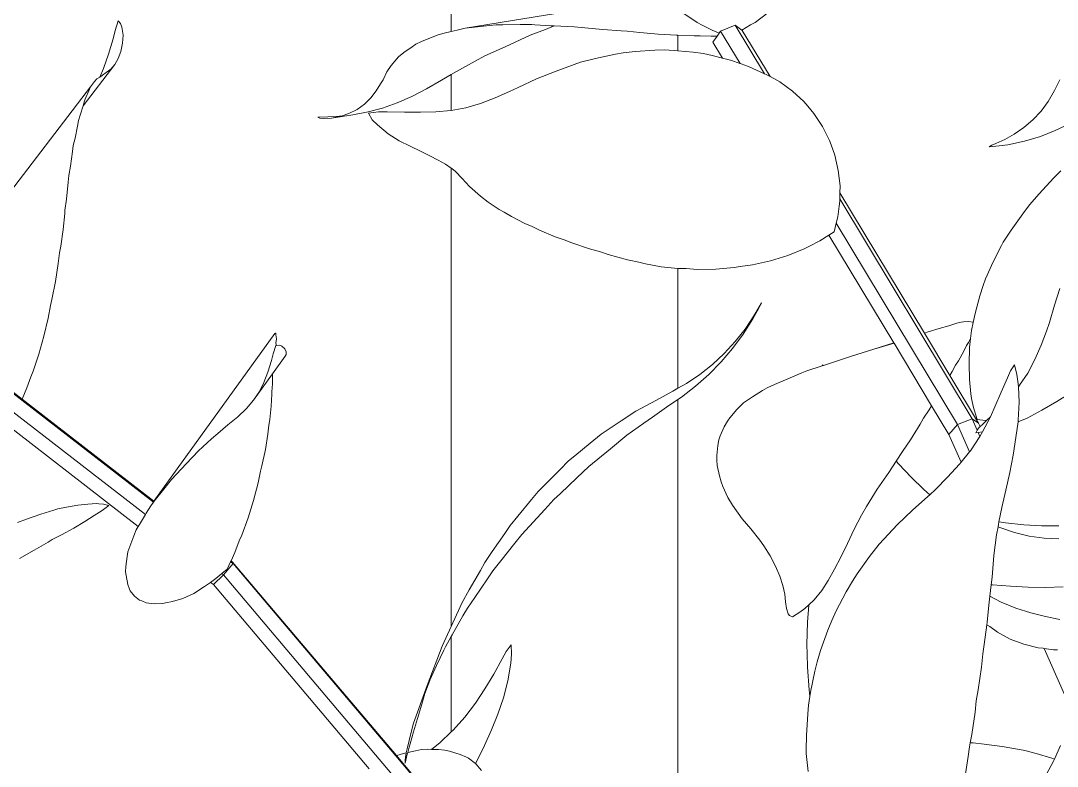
# Model space of a CAD drawing. Header units: metres. Extents: x 12.2 to 77.2, y 18.8 to 35.5.
# Drawn here: x 55.888 to 56.2367, y 30.1288 to 30.3797 of the extents above; entities that cross this region are included whole.
import ezdxf

# ---------------------------------------------------------------- set-up
doc = ezdxf.new("R2010")
doc.units = ezdxf.units.M
doc.layers.add('0inne_gulv', color=7, linetype='Continuous', lineweight=13)

# ---------------------------------------------------------------- blocks, each defined once
blk = doc.blocks.new('One bedroom house fr')
for p, q in [((1.03478, -2.09016), (1.03478, -2.05392)), ((1.03941, -2.08906), (1.10107, -2.07897)), ((1.11266, -2.08391), (1.11746, -2.08711)), ((1.13696, -2.0871), (1.14125, -2.08389)), ((0.92268, -2.08663), (0.92168, -2.08984)), ((0.92268, -2.08663), (0.92349, -2.08745)), ((0.92396, -2.08873), (0.92349, -2.08745)), ((1.04667, -2.08828), (1.04154, -2.08883)), ((1.04993, -2.08791), (1.04667, -2.08828)), ((1.05213, -2.08792), (1.04993, -2.08791)), ((1.05213, -2.08792), (1.05793, -2.08788)), ((1.06184, -2.08782), (1.05793, -2.08788)), ((1.06288, -2.0879), (1.06184, -2.08782)), ((1.06823, -2.08825), (1.06288, -2.0879)), ((1.06941, -2.08831), (1.06644, -2.08948)), ((1.06823, -2.08825), (1.06941, -2.08831)), ((1.06941, -2.08831), (1.07385, -2.08852)), ((1.07617, -2.08859), (1.07385, -2.08852)), ((1.07973, -2.08898), (1.07617, -2.08859)), ((1.11746, -2.08711), (1.11916, -2.088)), ((1.11916, -2.088), (1.12252, -2.08976)), ((1.13032, -2.08804), (1.12539, -2.09004)), ((1.14017, -2.10441), (1.13032, -2.08804)), ((1.13254, -2.08971), (1.13032, -2.08804)), ((1.13254, -2.08971), (1.1354, -2.08799)), ((1.13696, -2.0871), (1.1354, -2.08799)), ((0.92102, -2.0926), (0.92168, -2.08984)), ((0.92396, -2.08873), (0.92437, -2.09144)), ((0.92423, -2.09416), (0.92437, -2.09144)), ((1.02479, -2.09359), (1.02839, -2.09205)), ((1.02839, -2.09205), (1.03035, -2.09125)), ((1.03035, -2.09125), (1.03239, -2.09074)), ((1.03239, -2.09074), (1.03478, -2.09016)), ((1.03478, -2.09016), (1.03678, -2.08968)), ((1.03678, -2.08968), (1.03941, -2.08906)), ((1.04154, -2.08883), (1.03941, -2.08906)), ((1.06137, -2.09142), (1.05287, -2.09537)), ((1.06644, -2.08948), (1.06137, -2.09142)), ((1.07973, -2.08898), (1.0858, -2.08952)), ((1.09197, -2.08995), (1.0858, -2.08952)), ((1.09197, -2.08995), (1.09397, -2.09004)), ((1.0982, -2.09052), (1.09397, -2.09004)), ((1.10442, -2.09105), (1.0982, -2.09052)), ((1.10442, -2.09105), (1.11054, -2.09142)), ((1.11098, -2.09143), (1.11054, -2.09142)), ((1.11098, -2.09143), (1.11098, -2.09664)), ((1.1165, -2.09161), (1.11098, -2.09143)), ((1.1165, -2.09161), (1.11846, -2.09162)), ((1.12226, -2.09179), (1.11846, -2.09162)), ((1.12418, -2.09179), (1.12226, -2.09179)), ((1.12493, -2.0907), (1.12252, -2.08976)), ((1.12418, -2.09179), (1.12281, -2.0938)), ((1.12493, -2.0907), (1.12418, -2.09179)), ((1.12539, -2.09004), (1.12493, -2.0907)), ((1.13193, -2.10091), (1.12539, -2.09004)), ((1.13268, -2.08981), (1.13254, -2.08971)), ((1.13268, -2.08981), (1.14202, -2.10535)), ((0.92102, -2.0926), (0.91949, -2.09785)), ((0.9236, -2.09688), (0.92423, -2.09416)), ((1.01884, -2.09726), (1.0216, -2.09529)), ((1.02286, -2.09446), (1.0216, -2.09529)), ((1.02479, -2.09359), (1.02286, -2.09446)), ((1.05287, -2.09537), (1.04608, -2.09841)), ((1.12603, -2.09916), (1.12281, -2.0938)), ((0.91779, -2.10261), (0.91949, -2.09785)), ((0.92269, -2.09928), (0.9236, -2.09688)), ((1.01461, -2.10163), (1.01707, -2.09866)), ((1.01707, -2.09866), (1.01884, -2.09726)), ((1.03961, -2.10191), (1.04608, -2.09841)), ((1.08334, -2.09924), (1.08999, -2.09778)), ((1.09261, -2.09732), (1.08999, -2.09778)), ((1.09663, -2.09688), (1.09261, -2.09732)), ((1.09663, -2.09688), (1.10321, -2.09644)), ((1.10321, -2.09644), (1.1064, -2.09638)), ((1.1064, -2.09638), (1.10974, -2.09652)), ((1.10974, -2.09652), (1.11098, -2.09664)), ((1.11098, -2.09664), (1.11618, -2.09713)), ((1.11618, -2.09713), (1.11966, -2.09763)), ((1.12251, -2.09822), (1.11966, -2.09763)), ((1.12603, -2.09916), (1.12251, -2.09822)), ((0.92156, -2.10128), (0.91092, -2.11519)), ((0.91654, -2.10549), (0.91779, -2.10261)), ((0.92156, -2.10128), (0.92025, -2.10284)), ((0.92269, -2.09928), (0.92156, -2.10128)), ((1.01315, -2.1038), (1.01461, -2.10163)), ((1.03649, -2.10364), (1.03961, -2.10191)), ((1.07002, -2.10351), (1.0783, -2.10054)), ((1.0783, -2.10054), (1.08334, -2.09924)), ((1.12872, -2.09987), (1.12603, -2.09916)), ((1.13193, -2.10091), (1.12872, -2.09987)), ((1.13232, -2.10103), (1.13193, -2.10091)), ((1.13478, -2.10198), (1.13232, -2.10103)), ((1.13478, -2.10198), (1.14017, -2.10441)), ((0.91553, -2.10606), (0.91478, -2.10701)), ((0.91654, -2.10549), (0.91553, -2.10606)), ((0.91674, -2.10538), (0.91654, -2.10549)), ((0.91744, -2.10492), (0.91674, -2.10538)), ((0.91873, -2.10399), (0.91744, -2.10492)), ((0.91873, -2.10399), (0.92025, -2.10284)), ((1.01181, -2.10646), (1.01315, -2.1038)), ((1.03478, -2.10462), (1.03147, -2.10651)), ((1.03649, -2.10364), (1.03478, -2.10462)), ((1.03478, -2.11675), (1.03478, -2.10462)), ((1.06349, -2.10615), (1.07002, -2.10351)), ((1.14017, -2.10441), (1.14069, -2.10465)), ((1.14202, -2.10535), (1.14069, -2.10465)), ((1.1443, -2.10656), (1.14202, -2.10535)), ((0.91343, -2.10875), (0.88329, -2.14828)), ((0.91343, -2.10875), (0.91286, -2.11018)), ((0.91478, -2.10701), (0.91343, -2.10875)), ((1.00949, -2.1101), (1.01101, -2.10781)), ((1.01101, -2.10781), (1.01181, -2.10646)), ((1.02147, -2.11206), (1.02646, -2.10949)), ((1.02646, -2.10949), (1.03147, -2.10651)), ((1.05434, -2.11041), (1.05733, -2.10907)), ((1.05733, -2.10907), (1.06349, -2.10615)), ((1.14528, -2.10714), (1.1443, -2.10656)), ((1.14956, -2.11028), (1.14528, -2.10714)), ((1.23948, -2.10648), (1.23766, -2.11001)), ((0.91135, -2.11348), (0.91185, -2.11244)), ((0.91286, -2.11018), (0.91185, -2.11244)), ((1.00558, -2.11466), (1.0077, -2.11255)), ((1.00949, -2.1101), (1.0077, -2.11255)), ((1.01654, -2.11422), (1.02147, -2.11206)), ((1.04949, -2.11245), (1.04462, -2.11438)), ((1.04949, -2.11245), (1.05434, -2.11041)), ((1.14956, -2.11028), (1.15337, -2.11378)), ((1.23559, -2.11368), (1.23766, -2.11001)), ((0.91092, -2.11519), (0.90997, -2.11838)), ((0.91092, -2.11519), (0.91135, -2.11348)), ((1.00311, -2.11641), (1.00033, -2.1178)), ((1.00311, -2.11641), (1.00558, -2.11466)), ((1.01167, -2.11595), (1.00682, -2.11726)), ((1.01167, -2.11595), (1.01654, -2.11422)), ((1.03478, -2.11675), (1.03965, -2.11583)), ((1.03965, -2.11583), (1.04462, -2.11438)), ((1.15468, -2.1153), (1.15337, -2.11378)), ((1.15675, -2.11779), (1.15468, -2.1153)), ((1.23318, -2.117), (1.23559, -2.11368)), ((0.90997, -2.11838), (0.9094, -2.12012)), ((0.98992, -2.11903), (0.99328, -2.11886)), ((0.98992, -2.11903), (0.99061, -2.11929)), ((0.9918, -2.11947), (0.99061, -2.11929)), ((0.9918, -2.11947), (0.99449, -2.11937)), ((0.99614, -2.11876), (0.99328, -2.11886)), ((0.99449, -2.11937), (1.00167, -2.11819)), ((0.99735, -2.11881), (0.99449, -2.11937)), ((0.99614, -2.11876), (0.99808, -2.11856)), ((0.99808, -2.11856), (0.99735, -2.11881)), ((1.00033, -2.1178), (0.99808, -2.11856)), ((1.00682, -2.11726), (1.00167, -2.11819)), ((1.00689, -2.11771), (1.01025, -2.11721)), ((1.00689, -2.11771), (1.00822, -2.11992)), ((1.00994, -2.12163), (1.00822, -2.11992)), ((1.01323, -2.11723), (1.01025, -2.11721)), ((1.01323, -2.11723), (1.01903, -2.11727)), ((1.02445, -2.11729), (1.01903, -2.11727)), ((1.02958, -2.11724), (1.02445, -2.11729)), ((1.03463, -2.11678), (1.02958, -2.11724)), ((1.03463, -2.11678), (1.03478, -2.11675)), ((1.15675, -2.11779), (1.15965, -2.12218)), ((1.22738, -2.12251), (1.23043, -2.11995)), ((1.23043, -2.11995), (1.23318, -2.117)), ((0.90907, -2.12202), (0.90822, -2.1261)), ((0.9094, -2.12012), (0.90907, -2.12202)), ((1.00994, -2.12163), (1.01358, -2.12457)), ((1.16197, -2.1268), (1.15965, -2.12218)), ((1.22738, -2.12251), (1.22411, -2.12468)), ((1.23797, -2.12349), (1.23296, -2.1255)), ((1.24297, -2.12111), (1.23797, -2.12349)), ((0.90822, -2.1261), (0.90763, -2.12854)), ((1.01726, -2.12691), (1.01358, -2.12457)), ((1.02097, -2.12876), (1.01726, -2.12691)), ((1.16197, -2.1268), (1.16253, -2.12834)), ((1.21794, -2.1279), (1.22096, -2.12648)), ((1.22411, -2.12468), (1.22096, -2.12648)), ((1.23296, -2.1255), (1.22766, -2.1271)), ((0.90739, -2.1306), (0.90763, -2.12854)), ((1.02097, -2.12876), (1.02443, -2.13042)), ((1.02443, -2.13042), (1.02757, -2.13197)), ((1.16377, -2.13176), (1.16253, -2.12834)), ((1.21568, -2.12896), (1.21658, -2.12841)), ((1.21568, -2.12896), (1.21907, -2.12864)), ((1.21794, -2.1279), (1.21658, -2.12841)), ((1.22199, -2.12828), (1.21907, -2.12864)), ((1.22199, -2.12828), (1.22766, -2.1271)), ((0.90665, -2.13553), (0.90739, -2.1306)), ((1.02757, -2.13197), (1.03036, -2.13343)), ((1.03036, -2.13343), (1.0328, -2.13477)), ((1.16498, -2.13691), (1.16377, -2.13176)), ((0.90609, -2.13865), (0.90665, -2.13553)), ((1.03478, -2.13614), (1.0328, -2.13477)), ((1.03478, -2.29033), (1.03478, -2.13614)), ((1.03499, -2.13628), (1.03478, -2.13614)), ((1.03499, -2.13628), (1.03622, -2.1373)), ((1.03622, -2.1373), (1.03847, -2.1396)), ((1.16498, -2.13691), (1.16556, -2.14209)), ((1.23749, -2.1394), (1.23981, -2.13703)), ((0.90592, -2.14083), (0.90532, -2.14655)), ((0.90592, -2.14083), (0.90609, -2.13865)), ((1.04095, -2.14238), (1.03847, -2.1396)), ((1.23749, -2.1394), (1.23238, -2.14494)), ((1.04464, -2.14554), (1.04095, -2.14238)), ((1.1655, -2.14652), (1.16553, -2.14442)), ((1.16553, -2.14442), (1.16556, -2.14209)), ((1.16553, -2.14442), (1.19395, -2.19166)), ((0.90479, -2.15038), (0.90532, -2.14655)), ((1.04718, -2.14758), (1.04464, -2.14554)), ((1.0509, -2.15004), (1.04718, -2.14758)), ((1.16549, -2.14727), (1.16525, -2.149)), ((1.16549, -2.14727), (1.1655, -2.14652)), ((1.21003, -2.22054), (1.1655, -2.14652)), ((1.23238, -2.14494), (1.2294, -2.14836)), ((0.90422, -2.15678), (0.90474, -2.15143)), ((0.90474, -2.15143), (0.90479, -2.15038)), ((1.0509, -2.15004), (1.05252, -2.15091)), ((1.05252, -2.15091), (1.05504, -2.15247)), ((1.16483, -2.15248), (1.16525, -2.149)), ((1.22318, -2.15698), (1.22758, -2.15078)), ((1.22758, -2.15078), (1.2294, -2.14836)), ((1.05504, -2.15247), (1.05956, -2.1548)), ((1.06195, -2.15581), (1.05956, -2.1548)), ((1.16353, -2.15759), (1.16427, -2.15467)), ((1.16427, -2.15467), (1.16483, -2.15248)), ((1.20503, -2.22242), (1.16427, -2.15467)), ((0.90422, -2.15678), (0.90342, -2.16235)), ((1.06446, -2.15705), (1.06195, -2.15581)), ((1.06973, -2.15923), (1.06446, -2.15705)), ((1.16353, -2.15759), (1.16183, -2.15867)), ((1.22318, -2.15698), (1.22048, -2.16104)), ((0.93458, -2.24848), (0.82073, -2.16044)), ((1.0728, -2.16027), (1.06973, -2.15923)), ((1.07533, -2.1613), (1.0728, -2.16027)), ((1.07533, -2.1613), (1.08127, -2.1633)), ((1.15527, -2.16235), (1.15872, -2.16064)), ((1.16183, -2.15867), (1.15872, -2.16064)), ((1.18364, -2.19492), (1.16183, -2.15867)), ((1.22048, -2.16104), (1.21983, -2.16217)), ((0.81785, -2.1645), (0.93188, -2.25268)), ((0.90258, -2.16822), (0.90299, -2.16464)), ((0.90299, -2.16464), (0.90342, -2.16235)), ((1.08127, -2.1633), (1.08498, -2.16433)), ((1.08751, -2.16518), (1.08498, -2.16433)), ((1.09406, -2.167), (1.08751, -2.16518)), ((1.148, -2.16557), (1.15351, -2.16328)), ((1.15351, -2.16328), (1.15527, -2.16235)), ((1.21983, -2.16217), (1.21702, -2.16773)), ((0.90258, -2.16822), (0.90163, -2.17428)), ((1.09406, -2.167), (1.09839, -2.16794)), ((1.09839, -2.16794), (1.09956, -2.16826)), ((1.09956, -2.16826), (1.10539, -2.16933)), ((1.13195, -2.16923), (1.13615, -2.16869)), ((1.13615, -2.16869), (1.14219, -2.16738)), ((1.148, -2.16557), (1.14219, -2.16738)), ((1.21702, -2.16773), (1.21452, -2.17336)), ((1.10539, -2.16933), (1.11098, -2.16988)), ((1.11098, -2.16988), (1.11098, -2.21023)), ((1.11098, -2.16988), (1.11137, -2.16992)), ((1.11137, -2.16992), (1.11379, -2.16997)), ((1.11753, -2.17022), (1.11379, -2.16997)), ((1.11753, -2.17022), (1.12377, -2.17015)), ((1.12377, -2.17015), (1.12997, -2.16958)), ((1.12997, -2.16958), (1.13195, -2.16923)), ((0.9004, -2.18038), (0.90163, -2.17428)), ((1.21253, -2.17916), (1.21365, -2.1756)), ((1.21452, -2.17336), (1.21365, -2.1756)), ((1.21253, -2.17916), (1.21099, -2.18502)), ((1.23954, -2.17669), (1.23769, -2.18224)), ((0.89914, -2.18658), (0.89992, -2.18235)), ((0.9004, -2.18038), (0.89992, -2.18235)), ((1.13912, -2.18144), (1.13763, -2.18422)), ((1.13912, -2.18144), (1.13788, -2.18357)), ((1.23598, -2.18808), (1.23769, -2.18224)), ((1.1366, -2.18582), (1.1336, -2.19028)), ((1.1362, -2.18688), (1.13763, -2.18422)), ((1.1366, -2.18582), (1.13788, -2.18357)), ((1.21099, -2.18502), (1.21036, -2.18807)), ((0.89772, -2.19274), (0.89914, -2.18658)), ((1.1362, -2.18688), (1.13292, -2.19205)), ((1.19893, -2.19014), (1.20215, -2.18917)), ((1.20486, -2.18836), (1.20215, -2.18917)), ((1.20633, -2.18794), (1.20486, -2.18836)), ((1.20708, -2.18785), (1.20633, -2.18794)), ((1.20887, -2.18778), (1.20708, -2.18785)), ((1.21009, -2.18793), (1.20887, -2.18778)), ((1.21036, -2.18807), (1.2098, -2.19075)), ((1.21009, -2.18793), (1.21036, -2.18807)), ((1.235, -2.19096), (1.23598, -2.18808)), ((0.89772, -2.19274), (0.89602, -2.19874)), ((0.93476, -2.24822), (0.97547, -2.19177)), ((0.97564, -2.19169), (0.97547, -2.19177)), ((0.97564, -2.19169), (0.9758, -2.19184)), ((0.9758, -2.19184), (0.97572, -2.19221)), ((0.97572, -2.19221), (0.97594, -2.19357)), ((1.12938, -2.19685), (1.13292, -2.19205)), ((1.13026, -2.19451), (1.1336, -2.19028)), ((1.19524, -2.19126), (1.19395, -2.19166)), ((1.19395, -2.19166), (1.20251, -2.2059)), ((1.19893, -2.19014), (1.19524, -2.19126)), ((1.20954, -2.19255), (1.20945, -2.19348)), ((1.2098, -2.19075), (1.20954, -2.19255)), ((1.235, -2.19096), (1.23319, -2.1957)), ((0.89039, -2.21391), (0.86384, -2.19337)), ((0.97581, -2.19585), (0.97487, -2.19862)), ((0.97594, -2.19357), (0.9758, -2.19503)), ((0.97596, -2.19583), (0.9758, -2.19503)), ((0.97581, -2.19585), (0.97596, -2.19583)), ((0.97596, -2.19583), (0.97699, -2.19568)), ((0.97777, -2.19607), (0.97699, -2.19568)), ((0.97777, -2.19607), (0.97881, -2.19695)), ((1.12659, -2.19854), (1.13026, -2.19451)), ((1.17688, -2.19705), (1.18364, -2.19492)), ((1.18079, -2.19595), (1.17688, -2.19705)), ((1.18374, -2.19509), (1.18079, -2.19595)), ((1.18374, -2.19509), (1.18364, -2.19492)), ((1.19638, -2.2161), (1.18374, -2.19509)), ((1.2072, -2.19772), (1.20806, -2.19586)), ((1.20873, -2.19484), (1.20806, -2.19586)), ((1.20945, -2.19348), (1.20873, -2.19484)), ((1.20916, -2.19647), (1.20894, -2.20201)), ((1.20945, -2.19348), (1.20916, -2.19647)), ((1.23111, -2.20056), (1.23319, -2.1957)), ((0.89407, -2.20451), (0.89602, -2.19874)), ((0.97434, -2.20083), (0.97487, -2.19862)), ((0.97467, -2.20534), (0.97894, -2.19943)), ((0.97927, -2.1979), (0.97881, -2.19695)), ((0.97923, -2.19884), (0.97894, -2.19943)), ((0.97923, -2.19884), (0.97927, -2.1979)), ((1.12659, -2.19854), (1.12263, -2.20225)), ((1.12553, -2.20133), (1.12938, -2.19685)), ((1.16911, -2.19955), (1.15998, -2.20252)), ((1.17688, -2.19705), (1.16911, -2.19955)), ((1.20537, -2.20093), (1.2072, -2.19772)), ((0.97434, -2.20083), (0.97311, -2.20485)), ((1.12263, -2.20225), (1.1184, -2.2056)), ((1.12137, -2.20556), (1.12553, -2.20133)), ((1.15439, -2.20434), (1.15958, -2.20265)), ((1.15968, -2.20228), (1.15958, -2.20265)), ((1.15998, -2.20252), (1.15958, -2.20265)), ((1.15968, -2.20228), (1.15998, -2.20252)), ((1.2044, -2.20241), (1.20331, -2.20456)), ((1.20537, -2.20093), (1.2044, -2.20241)), ((1.20907, -2.20724), (1.20894, -2.20201)), ((1.22424, -2.20228), (1.22286, -2.20436)), ((1.22424, -2.20228), (1.22508, -2.20559)), ((1.2287, -2.20508), (1.23111, -2.20056)), ((0.89203, -2.21007), (0.89333, -2.20638)), ((0.89407, -2.20451), (0.89333, -2.20638)), ((0.9683, -2.21419), (0.97467, -2.20534)), ((0.97177, -2.2083), (0.97311, -2.20485)), ((0.97461, -2.20873), (0.97467, -2.20534)), ((1.1184, -2.2056), (1.11394, -2.20859)), ((1.12137, -2.20556), (1.11691, -2.20952)), ((1.14348, -2.20896), (1.14794, -2.20702)), ((1.15274, -2.20501), (1.14794, -2.20702)), ((1.15274, -2.20501), (1.15439, -2.20434)), ((1.20331, -2.20456), (1.20251, -2.2059)), ((1.20251, -2.2059), (1.21219, -2.22198)), ((1.22189, -2.20666), (1.21981, -2.21155)), ((1.22189, -2.20666), (1.22286, -2.20436)), ((1.22549, -2.20867), (1.22508, -2.20559)), ((1.22596, -2.20922), (1.2287, -2.20508)), ((0.89039, -2.21391), (0.89203, -2.21007)), ((0.97024, -2.2113), (0.97177, -2.2083)), ((0.97461, -2.20873), (0.9744, -2.21143)), ((1.11098, -2.21023), (1.10926, -2.21118)), ((1.11394, -2.20859), (1.11098, -2.21023)), ((1.11691, -2.20952), (1.11218, -2.21321)), ((1.14104, -2.21007), (1.1395, -2.21097)), ((1.14348, -2.20896), (1.14104, -2.21007)), ((1.20907, -2.20724), (1.20955, -2.2121)), ((1.22549, -2.20867), (1.22554, -2.20973)), ((1.22554, -2.20973), (1.22596, -2.20922)), ((1.22554, -2.20973), (1.22578, -2.21488)), ((0.93476, -2.24822), (0.89039, -2.21391)), ((0.9683, -2.21419), (0.96587, -2.21703)), ((0.9683, -2.21419), (0.97024, -2.2113)), ((0.97444, -2.2122), (0.97424, -2.21627)), ((0.9744, -2.21143), (0.97444, -2.2122)), ((1.10481, -2.21365), (1.10215, -2.21509)), ((1.10481, -2.21365), (1.10926, -2.21118)), ((1.1072, -2.2166), (1.11098, -2.21403)), ((1.11098, -2.21403), (1.11218, -2.21321)), ((1.11098, -2.21403), (1.11098, -2.37173)), ((1.13607, -2.21312), (1.13311, -2.21517)), ((1.13607, -2.21312), (1.1395, -2.21097)), ((1.20955, -2.2121), (1.20983, -2.21362)), ((1.20983, -2.21362), (1.21047, -2.21664)), ((1.21765, -2.21651), (1.21981, -2.21155)), ((1.23849, -2.21469), (1.24354, -2.21155)), ((0.96587, -2.21703), (0.96295, -2.21983)), ((0.97424, -2.21627), (0.97371, -2.22071)), ((1.10215, -2.21509), (1.09688, -2.21792)), ((1.1072, -2.2166), (1.10242, -2.21993)), ((1.12846, -2.22018), (1.13082, -2.21741)), ((1.1326, -2.21556), (1.13082, -2.21741)), ((1.13311, -2.21517), (1.1326, -2.21556)), ((1.19368, -2.22023), (1.19558, -2.21743)), ((1.19558, -2.21743), (1.19638, -2.2161)), ((1.20219, -2.22575), (1.19638, -2.2161)), ((1.21174, -2.22074), (1.21047, -2.21664)), ((1.21612, -2.21983), (1.21765, -2.21651)), ((1.22552, -2.2209), (1.22578, -2.21488)), ((1.23349, -2.2176), (1.22848, -2.22022)), ((1.23849, -2.21469), (1.23349, -2.2176)), ((0.92948, -2.2567), (0.88238, -2.22028)), ((0.95959, -2.22257), (0.96295, -2.21983)), ((0.97371, -2.22071), (0.97336, -2.2226)), ((1.08524, -2.22563), (1.0919, -2.22117)), ((1.0919, -2.22117), (1.09688, -2.21792)), ((1.10242, -2.21993), (1.09954, -2.22195)), ((1.12846, -2.22018), (1.12766, -2.22125)), ((1.1925, -2.22231), (1.19368, -2.22023)), ((1.21003, -2.22054), (1.20503, -2.22242)), ((1.21219, -2.22198), (1.21003, -2.22054)), ((1.21171, -2.22432), (1.21003, -2.22054)), ((1.21174, -2.22074), (1.21448, -2.22103)), ((1.21347, -2.22238), (1.21493, -2.22097)), ((1.21448, -2.22103), (1.21493, -2.22097)), ((1.21493, -2.22097), (1.21612, -2.21983)), ((1.21533, -2.22154), (1.21612, -2.21983)), ((1.22848, -2.22022), (1.22544, -2.22147)), ((1.22544, -2.22147), (1.22552, -2.2209)), ((0.95959, -2.22257), (0.95622, -2.22543)), ((0.97307, -2.22561), (0.97336, -2.2226)), ((1.09954, -2.22195), (1.09379, -2.22604)), ((1.12662, -2.22316), (1.12526, -2.22623)), ((1.12766, -2.22125), (1.12662, -2.22316)), ((1.1925, -2.22231), (1.18922, -2.22753)), ((1.20503, -2.22242), (1.20219, -2.22575)), ((1.20912, -2.23162), (1.20503, -2.22242)), ((1.21121, -2.22517), (1.21171, -2.22432)), ((1.21171, -2.22432), (1.2121, -2.22367)), ((1.21269, -2.22311), (1.2121, -2.22367)), ((1.21219, -2.22198), (1.21269, -2.22311)), ((1.21347, -2.22238), (1.21269, -2.22311)), ((1.21348, -2.22489), (1.21533, -2.22154)), ((1.22475, -2.2268), (1.22544, -2.22147)), ((0.95411, -2.22728), (0.9497, -2.23122)), ((0.95622, -2.22543), (0.95411, -2.22728)), ((0.97307, -2.22561), (0.97225, -2.23086)), ((1.0815, -2.22866), (1.08524, -2.22563)), ((1.09379, -2.22604), (1.08831, -2.23061)), ((1.12443, -2.22946), (1.12483, -2.22753)), ((1.12526, -2.22623), (1.12483, -2.22753)), ((1.18922, -2.22753), (1.18652, -2.23144)), ((1.20634, -2.23509), (1.20219, -2.22575)), ((1.21261, -2.22647), (1.20943, -2.23123)), ((1.21121, -2.22517), (1.21204, -2.22507)), ((1.21204, -2.22507), (1.21348, -2.22489)), ((1.21264, -2.22641), (1.21204, -2.22507)), ((1.21261, -2.22647), (1.21264, -2.22641)), ((1.21264, -2.22641), (1.21348, -2.22489)), ((1.22475, -2.2268), (1.22377, -2.23269)), ((0.9497, -2.23122), (0.94562, -2.23563)), ((0.97225, -2.23086), (0.97108, -2.23631)), ((1.07636, -2.2329), (1.0815, -2.22866)), ((1.08831, -2.23061), (1.08107, -2.23655)), ((1.12409, -2.23279), (1.12443, -2.22946)), ((1.18652, -2.23144), (1.18442, -2.23474)), ((1.20912, -2.23162), (1.20634, -2.23509)), ((1.20943, -2.23123), (1.20912, -2.23162)), ((1.07425, -2.23467), (1.07138, -2.23752)), ((1.07636, -2.2329), (1.07425, -2.23467)), ((1.12412, -2.23438), (1.12409, -2.23279)), ((1.12427, -2.23621), (1.12412, -2.23438)), ((1.18442, -2.23474), (1.18197, -2.2386)), ((1.18442, -2.23474), (1.18532, -2.23579)), ((1.20634, -2.23509), (1.20578, -2.23579)), ((1.22377, -2.23269), (1.22264, -2.23859)), ((0.94562, -2.23563), (0.94061, -2.24091)), ((0.97059, -2.23812), (0.96981, -2.24205)), ((0.97108, -2.23631), (0.97059, -2.23812)), ((1.07138, -2.23752), (1.06648, -2.24244)), ((1.08107, -2.23655), (1.07703, -2.2404)), ((1.12496, -2.23973), (1.12427, -2.23621)), ((1.18197, -2.2386), (1.17803, -2.24415)), ((1.18945, -2.24014), (1.18532, -2.23579)), ((1.20172, -2.24014), (1.20578, -2.23579)), ((1.22264, -2.23859), (1.22138, -2.24448)), ((0.94061, -2.24091), (0.93807, -2.24415)), ((0.96981, -2.24205), (0.9683, -2.24792)), ((1.07703, -2.2404), (1.07153, -2.24559)), ((1.12496, -2.23973), (1.1256, -2.24173)), ((1.1256, -2.24173), (1.12613, -2.24327)), ((1.18945, -2.24014), (1.19369, -2.24422)), ((1.20172, -2.24014), (1.19766, -2.24422)), ((0.93807, -2.24415), (0.93487, -2.24823)), ((1.06173, -2.24768), (1.064, -2.24495)), ((1.064, -2.24495), (1.06648, -2.24244)), ((1.12782, -2.24692), (1.12613, -2.24327)), ((1.17446, -2.24999), (1.17803, -2.24415)), ((1.19369, -2.24422), (1.19574, -2.24604)), ((1.19766, -2.24422), (1.19574, -2.24604)), ((1.22138, -2.24448), (1.21998, -2.25032)), ((0.91539, -2.24902), (0.91255, -2.24917)), ((0.91539, -2.24902), (0.91616, -2.24905)), ((0.91776, -2.24923), (0.91616, -2.24905)), ((0.93366, -2.24976), (0.93487, -2.24823)), ((0.93366, -2.24976), (0.93458, -2.24848)), ((0.93458, -2.24848), (0.93476, -2.24822)), ((0.96645, -2.2538), (0.9683, -2.24792)), ((1.05716, -2.25323), (1.06173, -2.24768)), ((1.06624, -2.25102), (1.06929, -2.24768)), ((1.06929, -2.24768), (1.07153, -2.24559)), ((1.12936, -2.24949), (1.12782, -2.24692)), ((1.19514, -2.24661), (1.1899, -2.25126)), ((1.19574, -2.24604), (1.19514, -2.24661)), ((0.90112, -2.25118), (0.89668, -2.25261)), ((0.90112, -2.25118), (0.90243, -2.2508)), ((0.90534, -2.2502), (0.90243, -2.2508)), ((0.90919, -2.24956), (0.90534, -2.2502)), ((0.90919, -2.24956), (0.91255, -2.24917)), ((0.91464, -2.25305), (0.91554, -2.25241)), ((0.91554, -2.25241), (0.91739, -2.25129)), ((0.91958, -2.24971), (0.91739, -2.25129)), ((0.91958, -2.24971), (0.91776, -2.24923)), ((0.93215, -2.25223), (0.93188, -2.25268)), ((0.93215, -2.25223), (0.93366, -2.24976)), ((1.06624, -2.25102), (1.06108, -2.25661)), ((1.1326, -2.25419), (1.12936, -2.24949)), ((1.17283, -2.25287), (1.17446, -2.24999)), ((1.1899, -2.25126), (1.18493, -2.25606)), ((1.219, -2.25517), (1.21998, -2.25032)), ((0.89191, -2.25429), (0.88885, -2.25543)), ((0.89191, -2.25429), (0.89668, -2.25261)), ((0.91146, -2.25508), (0.90778, -2.25724)), ((0.91146, -2.25508), (0.91464, -2.25305)), ((0.93188, -2.25268), (0.92984, -2.25609)), ((0.96645, -2.2538), (0.9643, -2.25963)), ((1.05458, -2.25638), (1.05716, -2.25323)), ((1.13554, -2.25756), (1.1326, -2.25419)), ((1.17283, -2.25287), (1.17036, -2.2576)), ((1.21883, -2.25602), (1.2187, -2.25679)), ((1.21883, -2.25602), (1.219, -2.25517)), ((1.22127, -2.25551), (1.219, -2.25517)), ((1.22127, -2.25551), (1.22737, -2.25614)), ((0.90053, -2.2611), (0.90363, -2.25951)), ((0.90363, -2.25951), (0.90778, -2.25724)), ((0.9288, -2.25786), (0.92799, -2.25982)), ((0.92948, -2.2567), (0.9288, -2.25786)), ((0.92984, -2.25609), (0.92948, -2.2567)), ((1.05275, -2.25904), (1.04857, -2.26515)), ((1.05275, -2.25904), (1.05458, -2.25638)), ((1.05851, -2.25938), (1.05614, -2.26238)), ((1.06108, -2.25661), (1.05851, -2.25938)), ((1.1386, -2.26131), (1.13554, -2.25756)), ((1.16808, -2.26247), (1.17036, -2.2576)), ((1.18493, -2.25606), (1.17876, -2.26268)), ((1.21824, -2.25948), (1.21727, -2.26651)), ((1.2187, -2.25679), (1.21824, -2.25948)), ((1.21936, -2.25709), (1.2187, -2.25679)), ((1.21936, -2.25709), (1.22421, -2.25877)), ((1.22916, -2.25992), (1.22421, -2.25877)), ((1.23332, -2.25646), (1.22737, -2.25614)), ((1.23918, -2.25645), (1.23332, -2.25646)), ((0.89446, -2.2647), (0.89914, -2.26195)), ((0.89914, -2.26195), (0.90053, -2.2611)), ((0.92799, -2.25982), (0.92662, -2.26342)), ((0.96347, -2.26158), (0.96199, -2.26542)), ((0.9643, -2.25963), (0.96347, -2.26158)), ((1.05614, -2.26238), (1.05142, -2.2683)), ((1.13997, -2.26325), (1.1386, -2.26131)), ((1.16583, -2.26699), (1.16808, -2.26247)), ((1.17876, -2.26268), (1.17551, -2.26682)), ((1.23419, -2.2606), (1.22916, -2.25992)), ((1.23916, -2.26091), (1.23419, -2.2606)), ((0.88948, -2.2675), (0.89446, -2.2647)), ((0.92571, -2.26685), (0.92599, -2.26525)), ((0.92662, -2.26342), (0.92599, -2.26525)), ((0.96069, -2.26827), (0.96199, -2.26542)), ((1.04857, -2.26515), (1.04604, -2.26887)), ((1.14201, -2.26656), (1.13997, -2.26325)), ((0.92532, -2.27015), (0.92571, -2.26685)), ((0.95816, -2.27301), (0.96139, -2.26922)), ((0.95943, -2.27106), (0.96056, -2.26857)), ((0.96056, -2.26857), (0.96069, -2.26827)), ((0.96139, -2.26922), (0.96056, -2.26857)), ((0.96121, -2.26867), (0.96069, -2.26827)), ((0.96139, -2.26922), (0.96121, -2.26867)), ((1.01631, -2.33382), (0.96121, -2.26867)), ((1.0161, -2.33391), (0.96139, -2.26922)), ((1.04456, -2.27148), (1.04604, -2.26887)), ((1.05142, -2.2683), (1.04879, -2.27159)), ((1.14201, -2.26656), (1.14387, -2.27011)), ((1.16366, -2.27113), (1.16583, -2.26699)), ((1.17551, -2.26682), (1.17133, -2.27264)), ((1.21673, -2.27378), (1.21727, -2.26651)), ((0.92523, -2.27193), (0.92532, -2.27015)), ((0.92537, -2.27324), (0.92523, -2.27193)), ((0.92537, -2.27324), (0.92596, -2.2762)), ((0.95476, -2.27625), (0.95816, -2.27301)), ((0.95761, -2.27258), (0.95561, -2.27426)), ((0.95943, -2.27106), (0.95761, -2.27258)), ((0.95761, -2.27258), (0.95816, -2.27301)), ((0.95816, -2.27301), (1.05941, -2.39273)), ((1.04084, -2.27808), (1.04456, -2.27148)), ((1.04692, -2.27436), (1.04879, -2.27159)), ((1.14533, -2.27346), (1.14387, -2.27011)), ((1.14634, -2.2766), (1.14533, -2.27346)), ((1.16157, -2.27489), (1.16366, -2.27113)), ((1.16973, -2.27508), (1.17133, -2.27264)), ((0.92651, -2.27785), (0.92596, -2.2762)), ((0.9518, -2.27696), (0.95306, -2.27601)), ((0.95379, -2.27551), (0.95306, -2.27601)), ((0.95561, -2.27426), (0.95379, -2.27551)), ((0.95476, -2.27625), (0.95379, -2.27551)), ((1.00719, -2.33825), (0.95476, -2.27625)), ((1.0427, -2.28056), (1.04692, -2.27436)), ((1.14634, -2.2766), (1.14694, -2.27951)), ((1.16157, -2.27489), (1.15943, -2.27827)), ((1.16762, -2.27873), (1.16973, -2.27508)), ((1.21596, -2.28014), (1.21642, -2.27631)), ((1.21642, -2.27631), (1.21673, -2.27378)), ((1.21679, -2.27634), (1.21642, -2.27631)), ((1.21679, -2.27634), (1.22289, -2.27683)), ((1.22884, -2.27717), (1.22289, -2.27683)), ((0.92674, -2.27834), (0.92651, -2.27785)), ((0.92817, -2.28017), (0.92674, -2.27834)), ((0.92817, -2.28017), (0.9299, -2.28146)), ((0.94452, -2.2809), (0.94813, -2.27921)), ((0.9518, -2.27696), (0.94813, -2.27921)), ((1.04084, -2.27808), (1.03845, -2.28234)), ((1.14694, -2.27951), (1.14722, -2.28212)), ((1.15943, -2.27827), (1.15687, -2.28139)), ((1.16762, -2.27873), (1.1643, -2.28507)), ((1.21558, -2.2832), (1.21596, -2.28014)), ((1.21596, -2.28014), (1.21974, -2.28217)), ((1.2347, -2.2773), (1.22884, -2.27717)), ((1.2347, -2.2773), (1.24059, -2.277)), ((0.9307, -2.28175), (0.9299, -2.28146)), ((0.93216, -2.28235), (0.9307, -2.28175)), ((0.93216, -2.28235), (0.93482, -2.28277)), ((0.9377, -2.28261), (0.93482, -2.28277)), ((0.9377, -2.28261), (0.93869, -2.28237)), ((0.94099, -2.28201), (0.93869, -2.28237)), ((0.94452, -2.2809), (0.94099, -2.28201)), ((1.03531, -2.28918), (1.03845, -2.28234)), ((1.04019, -2.28423), (1.0427, -2.28056)), ((1.14722, -2.28212), (1.1476, -2.28431)), ((1.15376, -2.28429), (1.15505, -2.28308)), ((1.15457, -2.28887), (1.15504, -2.2832)), ((1.15504, -2.2832), (1.15505, -2.28308)), ((1.15505, -2.28308), (1.15687, -2.28139)), ((1.21507, -2.28887), (1.21558, -2.2832)), ((1.22468, -2.2842), (1.21974, -2.28217)), ((1.03872, -2.28683), (1.03508, -2.29322)), ((1.03872, -2.28683), (1.04019, -2.28423)), ((1.14816, -2.28605), (1.1476, -2.28431)), ((1.14816, -2.28605), (1.14854, -2.28667)), ((1.14957, -2.28707), (1.14854, -2.28667)), ((1.14957, -2.28707), (1.15198, -2.28558)), ((1.15376, -2.28429), (1.15198, -2.28558)), ((1.1643, -2.28507), (1.16276, -2.28832)), ((1.22972, -2.28573), (1.22468, -2.2842)), ((1.23469, -2.28698), (1.22972, -2.28573)), ((1.23469, -2.28698), (1.23952, -2.28801)), ((1.03175, -2.29697), (1.03478, -2.29033)), ((1.03531, -2.28918), (1.03478, -2.29033)), ((1.15437, -2.29647), (1.15457, -2.28887)), ((1.16276, -2.28832), (1.16144, -2.29163)), ((1.21409, -2.29647), (1.21495, -2.28978)), ((1.21495, -2.28978), (1.21507, -2.28887)), ((1.21495, -2.28978), (1.2159, -2.29042)), ((1.2159, -2.29042), (1.21854, -2.29232)), ((1.03278, -2.29724), (1.03478, -2.29374)), ((1.03478, -2.29374), (1.03508, -2.29322)), ((1.03478, -2.32586), (1.03478, -2.29374)), ((1.16144, -2.29163), (1.15904, -2.2984)), ((1.21854, -2.29232), (1.2228, -2.2946)), ((1.0267, -2.31024), (1.03175, -2.29697)), ((1.03226, -2.29836), (1.03278, -2.29724)), ((1.05491, -2.2965), (1.05326, -2.29881)), ((1.05491, -2.2965), (1.05503, -2.29967)), ((1.15437, -2.29647), (1.15446, -2.29952)), ((1.21409, -2.29647), (1.21359, -2.29952)), ((1.22737, -2.29634), (1.2228, -2.2946)), ((1.22737, -2.29634), (1.2322, -2.2975)), ((1.2322, -2.2975), (1.23392, -2.2977)), ((1.23392, -2.2977), (1.23422, -2.29775)), ((1.24324, -2.31803), (1.23422, -2.29775)), ((1.23422, -2.29775), (1.23732, -2.2982)), ((1.02985, -2.30352), (1.03226, -2.29836)), ((1.05194, -2.30128), (1.04908, -2.30635)), ((1.05194, -2.30128), (1.05326, -2.29881)), ((1.05481, -2.30267), (1.05503, -2.29967)), ((1.15446, -2.29952), (1.15456, -2.30408)), ((1.15904, -2.2984), (1.15784, -2.30227)), ((1.21359, -2.29952), (1.21312, -2.30408)), ((1.23876, -2.29824), (1.23732, -2.2982)), ((1.02985, -2.30352), (1.02755, -2.30842)), ((1.05481, -2.30267), (1.05385, -2.30865)), ((1.15456, -2.30408), (1.15514, -2.31168)), ((1.1571, -2.30536), (1.15784, -2.30227)), ((1.21312, -2.30408), (1.21206, -2.31168)), ((1.0461, -2.31131), (1.04908, -2.30635)), ((1.15566, -2.31247), (1.1571, -2.30536)), ((1.0267, -2.31024), (1.0221, -2.32287)), ((1.02751, -2.30852), (1.02588, -2.31294)), ((1.0267, -2.31024), (1.02751, -2.30852)), ((1.02751, -2.30852), (1.02755, -2.30842)), ((1.04293, -2.31619), (1.0461, -2.31131)), ((1.05237, -2.31435), (1.05385, -2.30865)), ((1.15543, -2.31389), (1.15514, -2.31168)), ((1.2114, -2.31542), (1.21206, -2.31168)), ((1.02588, -2.31294), (1.02485, -2.3165)), ((1.05044, -2.31983), (1.05237, -2.31435)), ((1.15495, -2.31682), (1.15543, -2.31389)), ((1.15543, -2.31389), (1.15566, -2.31247)), ((1.02485, -2.3165), (1.02343, -2.32137)), ((1.04293, -2.31619), (1.03938, -2.32087)), ((1.15467, -2.31972), (1.15495, -2.31682)), ((1.21097, -2.31923), (1.2114, -2.31542)), ((1.02211, -2.32582), (1.02343, -2.32137)), ((1.03938, -2.32087), (1.0354, -2.32528)), ((1.04827, -2.32517), (1.05044, -2.31983)), ((1.15467, -2.31972), (1.15423, -2.32709)), ((1.20986, -2.32672), (1.21097, -2.31923)), ((1.02061, -2.32877), (1.02144, -2.32546)), ((1.02144, -2.32546), (1.0221, -2.32287)), ((1.0354, -2.32528), (1.03478, -2.32586)), ((1.04827, -2.32517), (1.04593, -2.33037)), ((1.02061, -2.32877), (1.01994, -2.33152)), ((1.02211, -2.32582), (1.02092, -2.3298)), ((1.03478, -2.32586), (1.03102, -2.3294)), ((1.15412, -2.33188), (1.15423, -2.32709)), ((1.20936, -2.32946), (1.20986, -2.32672)), ((1.01963, -2.33289), (1.01994, -2.33152)), ((1.02056, -2.33098), (1.02013, -2.33277)), ((1.02013, -2.33277), (1.02269, -2.33216)), ((1.02092, -2.3298), (1.02056, -2.33098)), ((1.02269, -2.33216), (1.02479, -2.33178)), ((1.02662, -2.33168), (1.02479, -2.33178)), ((1.02813, -2.33171), (1.02662, -2.33168)), ((1.03102, -2.3294), (1.02813, -2.33171)), ((1.03048, -2.33175), (1.02813, -2.33171)), ((1.03262, -2.33197), (1.03048, -2.33175)), ((1.03419, -2.3323), (1.03262, -2.33197)), ((1.03419, -2.3323), (1.03782, -2.3334)), ((1.04593, -2.33037), (1.04345, -2.33541)), ((1.15417, -2.33314), (1.15412, -2.33188)), ((1.20871, -2.33412), (1.2091, -2.33084)), ((1.2091, -2.33084), (1.20936, -2.32946)), ((1.21037, -2.3295), (1.20936, -2.32946)), ((1.21408, -2.32992), (1.21037, -2.3295)), ((1.21408, -2.32992), (1.2201, -2.33077)), ((1.22591, -2.33176), (1.2201, -2.33077)), ((1.22591, -2.33176), (1.2277, -2.33212)), ((1.2315, -2.33312), (1.2277, -2.33212)), ((1.23973, -2.33037), (1.23768, -2.33499)), ((1.0161, -2.33391), (1.01631, -2.33382)), ((1.04487, -2.36793), (1.0161, -2.33391)), ((1.01631, -2.33382), (1.01648, -2.33375)), ((1.04497, -2.36771), (1.01631, -2.33382)), ((1.01648, -2.33375), (1.01865, -2.33312)), ((1.01865, -2.33312), (1.01963, -2.33289)), ((1.01923, -2.33639), (1.01999, -2.33336)), ((1.01923, -2.33639), (1.01924, -2.33534)), ((1.01924, -2.33534), (1.01933, -2.33422)), ((1.01944, -2.33369), (1.01933, -2.33422)), ((1.01944, -2.33369), (1.01963, -2.33289)), ((1.02013, -2.33277), (1.01999, -2.33336)), ((1.03992, -2.33431), (1.03782, -2.3334)), ((1.04054, -2.33463), (1.03992, -2.33431)), ((1.04289, -2.33645), (1.04054, -2.33463)), ((1.04289, -2.33645), (1.04345, -2.33541)), ((1.15478, -2.33914), (1.15417, -2.33314)), ((1.20871, -2.33412), (1.20758, -2.3414)), ((1.23678, -2.33469), (1.2315, -2.33312)), ((1.23485, -2.34026), (1.23749, -2.33541)), ((1.23678, -2.33469), (1.23768, -2.33499)), ((1.23768, -2.33499), (1.23749, -2.33541)), ((1.04301, -2.33655), (1.04289, -2.33645)), ((1.04301, -2.33655), (1.04499, -2.33882))]:
    blk.add_line(p, q)

msp = doc.modelspace()

# ---------------------------------------------------------------- block references
at = {"layer": '0inne_gulv'}
msp.add_blockref('One bedroom house fr', (54.9981, 32.46623), dxfattribs=at)

doc.saveas('drawing.dxf')
